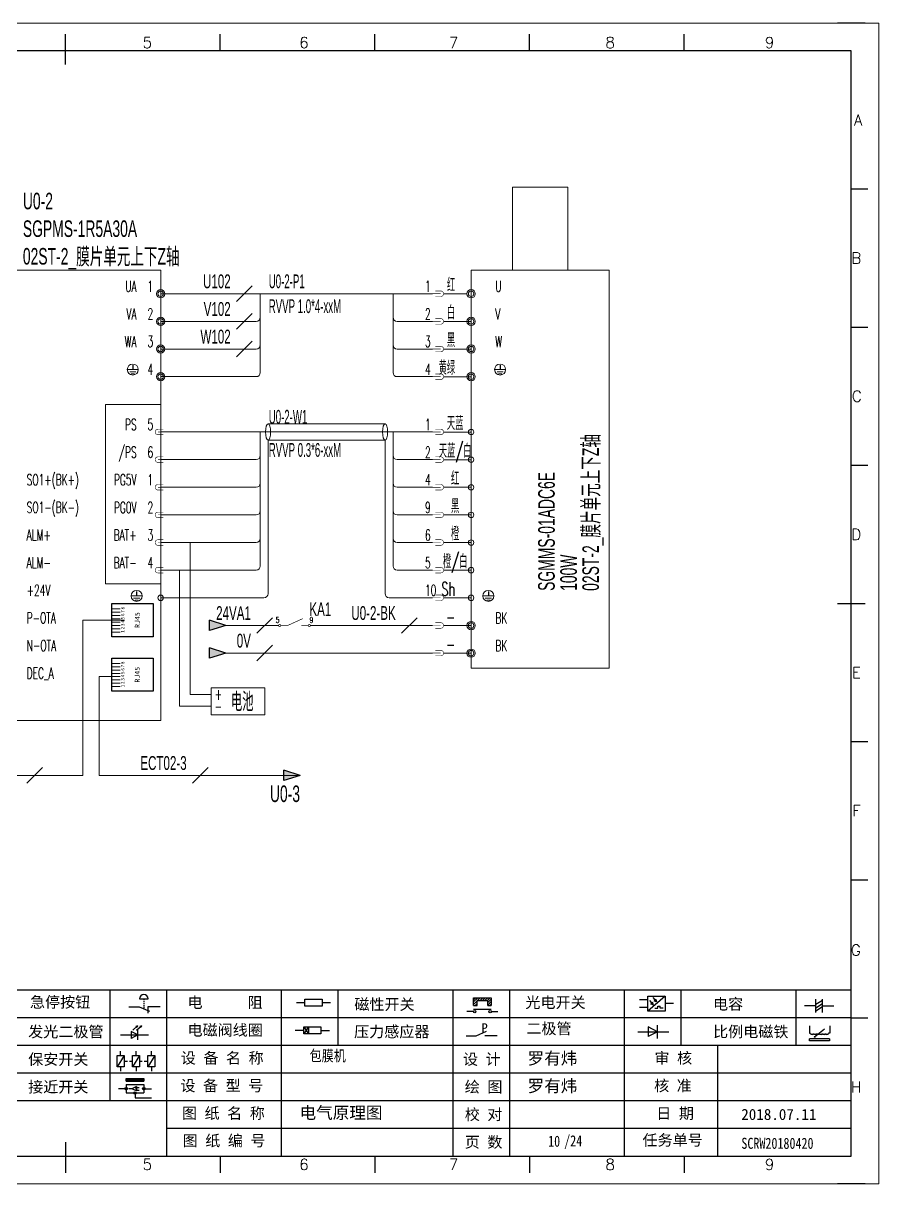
# Model space of a CAD drawing. Extents: x 49673 to 52330, y -5620 to -4375.
# Drawn here: x 50152.4 to 50307.3, y -5113.3 to -4903.3 of the extents above; entities that cross this region are included whole.
import ezdxf
from ezdxf.enums import TextEntityAlignment as Align

# ---------------------------------------------------------------- set-up
doc = ezdxf.new("R2010")
doc.units = 0
doc.header["$MEASUREMENT"] = 0
doc.layers.add('AE_BOR', color=1, linetype='Continuous')
doc.layers.add('ELEMENT', color=3, linetype='Continuous')
doc.layers.add('Dimension', color=3, linetype='Continuous', lineweight=13)
doc.styles.get("Standard").update_dxf_attribs({"font": 'txt.shx'})
doc.styles.add('WD', font='simplex.shx', dxfattribs={"bigfont": 'gbcbig.shx'})
doc.styles.add('样式 8', font='arial.ttf')
doc.styles.add('楷体', font='STFANGSO.TTF', dxfattribs={"width": 0.8})
doc.styles.add('汉字', font='')
doc.styles.get('汉字').set_extended_font_data('新宋体')

# ---------------------------------------------------------------- blocks, each defined once
blk = doc.blocks.new('$element$00000498')
at = {"const_width": 0.0233}
for points in [[(0, 0), (0, -0.25)], [(-0.25, -0.2), (0, -0.75)], [(0, -0.75), (0, -1)]]:
    blk.add_lwpolyline(points, dxfattribs=at)
at = {"flags": 9}
blk.add_attdef('S', (0, 0), '', height=0.00000667, dxfattribs=at)
blk = doc.blocks.new('H_KA_NO')
at = {"lineweight": 0}
for centre in [(0.2, 0), (5.6, 0)]:
    blk.add_circle(centre, 0.2, dxfattribs=at)
at = {"layer": 'ELEMENT', "color": 1, "xscale": 5, "yscale": 5, "zscale": 5, "rotation": 270}
blk.add_blockref('$element$00000498', (5.4, 0), dxfattribs=at)
at = {"lineweight": 0, "style": 'WD', "width": 0.8}
blk.add_attdef('端子号', text='', height=1, dxfattribs=at).set_placement((0.2, 0.5), align=Align.RIGHT)
blk.add_attdef('端子号', (5.6, 0.5), '', height=1, dxfattribs=at)
blk = doc.blocks.new('A$C5EEB7F37')
at = {"lineweight": 0}
for p, q in [((0, 16.82), (5.16, 16.82)), ((0, 14.82), (5.16, 14.82)), ((0, 12.82), (5.16, 12.82)), ((0, 10.82), (5.16, 10.82)), ((0, 8.82), (5.16, 8.82)), ((0, 6.82), (5.16, 6.82)), ((0, 4.82), (5.16, 4.82)), ((0, 2.82), (5.16, 2.82))]:
    blk.add_line(p, q, dxfattribs=at)
blk.add_lwpolyline([(0.07, 0), (0.07, 20.03), (25.01, 20.03), (25.01, 0)], close=True)
at = {"char_height": 2, "width": 3.7055, "attachment_point": 1, "rotation": 90}
for s, insert in [('{\\fSimSun|b0|i0|c134|p2;8}', (5.62, 16.42)), ('{\\fSimSun|b0|i0|c134|p2;7}', (5.62, 14.42)), ('{\\fSimSun|b0|i0|c134|p2;6}', (5.62, 12.42)), ('{\\fSimSun|b0|i0|c134|p2;3}', (5.62, 6.42)), ('{\\fSimSun|b0|i0|c134|p2;5}', (5.62, 10.42)), ('{\\fSimSun|b0|i0|c134|p2;4}', (5.62, 8.42)), ('{\\fSimSun|b0|i0|c134|p2;1}', (5.56, 2.42)), ('{\\fSimSun|b0|i0|c134|p2;2}', (5.62, 4.42))]:
    blk.add_mtext(s, dxfattribs=dict(at, insert=insert))
at = {"color": 7, "insert": (13.92, 5.3), "char_height": 3.024, "attachment_point": 1, "rotation": 90}
blk.add_mtext_dynamic_manual_height_columns('{\\fSimSun|b0|i0|c134|p2;RJ45}', width=47.9244, gutter_width=12.5, heights=[0], dxfattribs=at)
blk = doc.blocks.new('磁性开关')
at = {"linetype": 'ByBlock'}
h = blk.add_hatch(dxfattribs=at)
h.set_pattern_fill('ANSI31', color=256, scale=0.1, style=0)
h.set_pattern_definition([(45, (0, 0), (-0.224506403, 0.224506403), [])])
h.paths.add_polyline_path([(-1910.88, -776.69), (-1910.88, -775.29), (-1907.69, -775.29), (-1907.69, -776.69), (-1908.31, -776.69), (-1908.31, -775.79), (-1910.25, -775.79), (-1910.25, -776.69)])
for p, q in [((-1910.88, -776.69), (-1910.88, -775.29)), ((-1910.88, -775.29), (-1907.69, -775.29)), ((-1910.88, -776.69), (-1910.25, -776.69)), ((-1910.25, -776.69), (-1910.25, -775.79)), ((-1910.25, -775.79), (-1908.31, -775.79)), ((-1908.31, -776.69), (-1908.31, -775.79)), ((-1908.31, -776.69), (-1907.69, -776.69)), ((-1907.69, -775.29), (-1907.69, -776.69)), ((-1910.91, -777.81), (-1912.09, -777.81)), ((-1910.88, -777.39), (-1907.69, -777.39)), ((-1907.66, -777.81), (-1906.48, -777.81))]:
    blk.add_line(p, q, dxfattribs=at)
for centre in [(-1910.68, -777.81), (-1907.88, -777.81)]:
    blk.add_circle(centre, 0.225, dxfattribs=at)
blk = doc.blocks.new('光电开关')
at = {"linetype": 'ByBlock'}
h = blk.add_hatch(dxfattribs=at)
h.set_pattern_fill('ANSI31', color=256, scale=0.01, style=0)
h.set_pattern_definition([(45, (0.172267, 0), (-0.0224506403, 0.0224506403), [])])
h.paths.add_polyline_path([(-1882.44, -776.34), (-1882.5, -775.91), (-1882.68, -776.07)])
h.paths.add_polyline_path([(-1882.86, -776.23), (-1882.44, -776.34), (-1882.68, -776.07)])
h.paths.add_polyline_path([(-1883.05, -776.88), (-1883.11, -776.45), (-1883.29, -776.61)])
h.paths.add_polyline_path([(-1883.47, -776.77), (-1883.05, -776.88), (-1883.29, -776.61)])
for p, q in [((-1884.01, -775.96), (-1885.56, -775.96)), ((-1880.91, -775.3), (-1884.01, -778.05)), ((-1883.75, -776.09), (-1883.05, -776.88)), ((-1883.11, -776.45), (-1883.47, -776.77)), ((-1883.05, -776.88), (-1883.47, -776.77)), ((-1883.14, -775.55), (-1882.44, -776.34)), ((-1883.05, -776.88), (-1883.11, -776.45)), ((-1882.5, -775.91), (-1882.86, -776.23)), ((-1882.44, -776.34), (-1882.86, -776.23)), ((-1882.44, -776.34), (-1882.5, -775.91)), ((-1879.37, -776.67), (-1880.91, -776.67)), ((-1884.01, -777.39), (-1885.56, -777.39)), ((-1882.78, -777.47), (-1882.23, -777.47)), ((-1882.23, -777.47), (-1882.23, -777.14)), ((-1882.23, -777.14), (-1881.78, -777.14)), ((-1881.78, -777.47), (-1881.78, -777.14)), ((-1881.23, -777.47), (-1881.78, -777.47))]:
    blk.add_line(p, q, dxfattribs=at)
blk.add_lwpolyline([(-1884.01, -775.3), (-1880.91, -775.3), (-1880.91, -778.05), (-1884.01, -778.05)], close=True, dxfattribs=at)
blk = doc.blocks.new('电磁阀线圈')
at = {"linetype": 'ByBlock'}
for p, q in [((-1854.61, -796.54), (-1856.17, -796.54)), ((-1854.61, -795.92), (-1853.75, -797.16)), ((-1853.75, -795.92), (-1854.61, -797.16)), ((-1853.75, -795.92), (-1853.75, -797.16)), ((-1851.53, -796.54), (-1849.97, -796.54))]:
    blk.add_line(p, q, dxfattribs=at)
blk.add_lwpolyline([(-1854.61, -795.92), (-1851.53, -795.92), (-1851.53, -797.16), (-1854.61, -797.16)], close=True, dxfattribs=at)
blk = doc.blocks.new('压力感应器')
at = {"linetype": 'ByBlock'}
for p, q in [((-1815.59, -777.73), (-1813.71, -776.93)), ((-1817.44, -777.73), (-1815.59, -777.73)), ((-1811.78, -777.73), (-1814.05, -777.73))]:
    blk.add_line(p, q, dxfattribs=at)
at = {"linetype": 'ByBlock', "insert": (-1814.65, -775.48), "char_height": 1.68, "width": 1.2242, "attachment_point": 1}
blk.add_mtext('{\\fNSimSun|b0|i0|c134|p49;P}', dxfattribs=at)
blk = doc.blocks.new('二极管')
at = {"linetype": 'ByBlock'}
for p, q in [((-1787.52, -776.77), (-1781.92, -776.77)), ((-1783.97, -776.77), (-1785.69, -775.9)), ((-1785.69, -775.9), (-1785.69, -777.65)), ((-1783.97, -776.77), (-1785.69, -777.65)), ((-1783.97, -777.99), (-1783.97, -775.56))]:
    blk.add_line(p, q, dxfattribs=at)
blk = doc.blocks.new('电容')
at = {"linetype": 'ByBlock'}
for p, q in [((-1756.08, -782.99), (-1756.08, -780.56)), ((-1754.86, -780.79), (-1756.08, -781.55)), ((-1754.86, -782.99), (-1754.86, -780.56)), ((-1756.08, -781.77), (-1758.13, -781.77)), ((-1754.86, -781.44), (-1756.08, -782.2)), ((-1754.86, -781.99), (-1756.08, -782.75)), ((-1754.86, -781.77), (-1752.81, -781.77))]:
    blk.add_line(p, q, dxfattribs=at)
blk = doc.blocks.new('发光二极管')
at = {"linetype": 'ByBlock'}
for p, q in [((-1755.78, -785.92), (-1754.89, -785.14)), ((-1754.89, -785.14), (-1755.2, -785.22)), ((-1755.2, -785.22), (-1755.01, -785.43)), ((-1755.08, -785.92), (-1754.18, -785.14)), ((-1754.89, -785.14), (-1755.01, -785.43)), ((-1754.18, -785.14), (-1754.49, -785.22)), ((-1754.49, -785.22), (-1754.31, -785.43)), ((-1754.18, -785.14), (-1754.31, -785.43)), ((-1758.01, -786.77), (-1752.89, -786.77)), ((-1754.84, -786.77), (-1756.04, -786.16)), ((-1756.04, -786.16), (-1756.04, -787.39)), ((-1754.84, -786.77), (-1756.04, -787.39)), ((-1754.84, -787.63), (-1754.84, -785.92))]:
    blk.add_line(p, q, dxfattribs=at)
blk = doc.blocks.new('比例电磁阀')
at = {"linetype": 'ByBlock'}
for p, q in [((-1757.26, -775.38), (-1757.26, -776.71)), ((-1757.26, -776.71), (-1757.05, -776.71)), ((-1754.5, -775.98), (-1756.35, -777.44)), ((-1753.58, -776.71), (-1753.8, -776.71)), ((-1753.58, -775.38), (-1753.58, -776.71)), ((-1753.6, -777.73), (-1757.25, -777.73)), ((-1757.25, -778.13), (-1757.25, -777.73)), ((-1753.6, -778.13), (-1757.25, -778.13)), ((-1756.35, -777.44), (-1756.25, -777.25)), ((-1756.35, -777.44), (-1756.15, -777.38)), ((-1756.15, -777.38), (-1756.25, -777.25)), ((-1753.6, -777.73), (-1753.6, -778.13))]:
    blk.add_line(p, q, dxfattribs=at)
for centre in [(-1756.78, -776.71), (-1756.24, -776.71), (-1755.7, -776.71), (-1755.15, -776.71), (-1754.61, -776.71), (-1754.07, -776.71)]:
    blk.add_arc(centre, 0.271, 180, 0, dxfattribs=at)
blk = doc.blocks.new('保安开关')
at = {"linetype": 'ByBlock'}
for p, q in [((-1757.33, -790.79), (-1758.6, -792.81)), ((-1757.96, -790.79), (-1757.96, -789.97)), ((-1754.54, -790.79), (-1755.81, -792.81)), ((-1755.17, -790.79), (-1755.17, -789.97)), ((-1751.75, -790.79), (-1753.02, -792.81)), ((-1752.39, -790.79), (-1752.39, -789.97)), ((-1757.96, -792.81), (-1757.96, -793.62)), ((-1757.33, -791.8), (-1756.72, -791.8)), ((-1756.35, -791.8), (-1755.89, -791.8)), ((-1755.17, -792.81), (-1755.17, -793.62)), ((-1754.52, -791.8), (-1754.06, -791.8)), ((-1753.69, -791.8), (-1753.08, -791.8)), ((-1752.39, -792.81), (-1752.39, -793.62))]:
    blk.add_line(p, q, dxfattribs=at)
for points in [[(-1758.6, -790.79), (-1757.33, -790.79), (-1757.33, -792.81), (-1758.6, -792.81)], [(-1755.81, -790.79), (-1754.54, -790.79), (-1754.54, -792.81), (-1755.81, -792.81)], [(-1753.02, -790.79), (-1751.75, -790.79), (-1751.75, -792.81), (-1753.02, -792.81)]]:
    blk.add_lwpolyline(points, close=True, dxfattribs=at)
blk = doc.blocks.new('接近开关')
at = {"linetype": 'ByBlock'}
h = blk.add_hatch(dxfattribs=at)
h.set_pattern_fill('ANSI31', color=256, scale=0.01, style=0)
h.set_pattern_definition([(45, (-89.131516, -30.795668), (-0.0224506403, 0.0224506403), [])])
h.paths.add_polyline_path([(-1516.96, -1123.35), (-1516.96, -1122.85), (-1513.76, -1122.85), (-1513.76, -1123.35)])
for p, q in [((-1516.96, -1123.35), (-1516.96, -1122.85)), ((-1516.96, -1122.85), (-1513.76, -1122.85)), ((-1516.96, -1123.35), (-1513.76, -1123.35)), ((-1513.76, -1122.85), (-1513.76, -1123.35)), ((-1517.18, -1124.71), (-1518.36, -1124.71)), ((-1516.96, -1123.95), (-1513.76, -1123.95)), ((-1516.96, -1123.95), (-1516.96, -1125.47)), ((-1516.96, -1125.47), (-1513.76, -1125.47)), ((-1515.91, -1124.71), (-1516.45, -1124.71)), ((-1515.11, -1124.31), (-1515.91, -1124.71)), ((-1515.11, -1125.11), (-1515.91, -1124.71)), ((-1515.33, -1124.53), (-1515.17, -1124.53)), ((-1515.33, -1124.88), (-1515.17, -1124.88)), ((-1515.25, -1124.45), (-1515.25, -1124.61)), ((-1515.11, -1124.31), (-1515.11, -1125.11)), ((-1515.11, -1124.48), (-1514.58, -1124.48)), ((-1515.11, -1124.94), (-1514.58, -1124.94)), ((-1513.76, -1123.95), (-1513.76, -1125.47)), ((-1513.54, -1124.71), (-1512.36, -1124.71)), ((-1515.36, -1125.69), (-1515.36, -1126.36)), ((-1515.36, -1126.36), (-1512.36, -1126.36))]:
    blk.add_line(p, q, dxfattribs=at)
for centre in [(-1516.96, -1124.71), (-1515.36, -1125.47), (-1513.76, -1124.71)]:
    blk.add_circle(centre, 0.225, dxfattribs=at)
blk = doc.blocks.new('电阻')
at = {"linetype": 'ByBlock'}
for p, q in [((-3.09, 0), (-1.57, 0)), ((1.57, 0), (3.09, 0))]:
    blk.add_line(p, q, dxfattribs=at)
blk.add_lwpolyline([(-1.57, 0.63), (1.57, 0.63), (1.57, -0.63), (-1.57, -0.63)], close=True, dxfattribs=at)
blk = doc.blocks.new('急停按钮')
at = {"linetype": 'ByBlock'}
for p, q in [((-1.86, 0), (0, 0)), ((0, 0), (1.88, -0.81)), ((0.06, 1.45), (1.61, 1.45)), ((0.83, 1.45), (0.83, 1.24)), ((0.83, 1.07), (0.83, 0.85)), ((0.83, 0.68), (0.83, 0.47)), ((0.83, 0.29), (0.83, 0.08)), ((3.81, 0), (1.54, 0)), ((1.54, 0), (1.54, -1.15)), ((0.83, -0.09), (0.83, -0.24))]:
    blk.add_line(p, q, dxfattribs=at)
blk.add_arc((0.83, 1.45), 0.774, 0, 180)
blk = doc.blocks.new('电控横A4')
for p, q in [((292, -5), (5, -5)), ((292, -205), (292, -5)), ((10.03, -205), (289.53, -205)), ((130.8, -205), (190.75, -205)), ((190.75, -205), (259.54, -205))]:
    blk.add_line(p, q)
at = {"linetype": 'ByBlock'}
for p, q in [((292, -175), (5, -175)), ((292, -180), (5, -180)), ((292, -185), (5, -185)), ((292, -190), (5, -190)), ((292, -195), (5, -195)), ((292, -200), (168.03, -200))]:
    blk.add_line(p, q, dxfattribs=at)
at = {"color": 0, "lineweight": -2}
for p, q in [((157.79, -175), (157.79, -195)), ((168.03, -175), (168.03, -204.92)), ((188.84, -175), (188.84, -185)), ((199.08, -175), (199.08, -185)), ((219.89, -175), (219.89, -185)), ((230.12, -175), (230.12, -185)), ((250.93, -175), (250.93, -185)), ((261.17, -175), (261.17, -185)), ((281.98, -175), (281.98, -185)), ((188.84, -185), (188.84, -204.92)), ((219.89, -185), (219.89, -205)), ((230.12, -185), (230.12, -205)), ((250.93, -185), (250.93, -205)), ((267.79, -185), (267.79, -205))]:
    blk.add_line(p, q, dxfattribs=at)
at = {"color": 0, "ltscale": 2}
for p, q in [((292, -205), (292, -183.55)), ((259.54, -205), (289.53, -205)), ((259.54, -205), (292, -205))]:
    blk.add_line(p, q, dxfattribs=at)
at = {"layer": 'AE_BOR', "color": 1, "lineweight": 15}
for p, q in [((0, 0), (297, 0)), ((297, 0), (297, -210)), ((297, -210), (0, -210))]:
    blk.add_line(p, q, dxfattribs=at)
at = {"layer": 'AE_BOR'}
for p, q in [((149.78, -5), (149.78, -2)), ((177.78, -5), (177.78, -2)), ((205.78, -5), (205.78, -2)), ((233.78, -5), (233.78, -2)), ((261.78, -5), (261.78, -2)), ((292, -30), (295, -30)), ((292, -55), (295, -55)), ((292, -80), (295, -80)), ((292, -130), (295, -130)), ((292, -155), (295, -155)), ((292, -180), (295, -180)), ((149.78, -205), (149.78, -208)), ((177.78, -205), (177.78, -208)), ((205.78, -205), (205.78, -208)), ((233.78, -205), (233.78, -208)), ((261.78, -205), (261.78, -208))]:
    blk.add_line(p, q, dxfattribs=at)
at = {"layer": 'AE_BOR', "lineweight": 30}
for p, q in [((294.53, 0), (289.53, 0)), ((294.53, -210), (289.53, -210))]:
    blk.add_line(p, q, dxfattribs=at)
at = {"layer": 'AE_BOR', "color": 2, "lineweight": 30}
for p, q in [((149.78, -7.5), (149.78, -2.5)), ((289.5, -105), (294.5, -105)), ((149.78, -202.5), (149.78, -207.5)), ((149.78, -205), (149.78, -207.5))]:
    blk.add_line(p, q, dxfattribs=at)
for name, p in [('急停按钮', (163.12, -177.98)), ('电阻', (194.66, -177.22))]:
    blk.add_blockref(name, p)
at = {"linetype": 'ByBlock'}
for name, p in [('磁性开关', (2134.53, 598.96)), ('光电开关', (2139.22, 599.27)), ('电容', (2041.69, 603.98)), ('发光二极管', (1917.72, 603.69)), ('电磁阀线圈', (2047.53, 614.3)), ('压力感应器', (2039.72, 594.52)), ('二极管', (2040.91, 594.27)), ('比例电磁阀', (2041.69, 593.98)), ('保安开关', (1917.72, 603.98)), ('接近开关', (1677.72, 931.9))]:
    blk.add_blockref(name, p, dxfattribs=at)
at = {"char_height": 2, "attachment_point": 1, "style": '汉字'}
for s, insert in [('{\\fKaiTi_GB2312|b0|i0|c134|p49;急停按钮}', (143.35, -176.12)), ('{\\fKaiTi_GB2312|b0|i0|c134|p49;电      阻}', (171.86, -176.19)), ('{\\fKaiTi_GB2312|b0|i0|c134|p49;磁性开关}', (202.07, -176.53)), ('{\\fKaiTi_GB2312|b0|i0|c134|p49;光电开关}', (233.02, -176.19)), ('{\\fKaiTi_GB2312|b0|i0|c134|p49;电容}', (267, -176.48)), ('{\\fKaiTi_GB2312|b0|i0|c134|p49;发光二极管}', (143.02, -181.48)), ('{\\fKaiTi_GB2312|b0|i0|c134|p49;电磁阀线圈}', (171.86, -181.19)), ('{\\fKaiTi_GB2312|b0|i0|c134|p49;压力感应器}', (202.02, -181.47)), ('{\\fKaiTi_GB2312|b0|i0|c134|p49;二极管}', (233.2, -180.91)), ('{\\fKaiTi_GB2312|b0|i0|c134|p49;比例电磁铁}', (267, -181.48)), ('{\\fKaiTi_GB2312|b0|i0|c134|p49;保安开关}', (143.02, -186.48)), ('{\\fKaiTi_GB2312|b0|i0|c134|p0;设 备 名 称}', (170.65, -186.24)), ('{\\fKaiTi_GB2312|b0|i0|c134|p0;设 计}', (221.72, -186.46)), ('{\\fKaiTi_GB2312|b0|i0|c134|p0;审 核}', (256.39, -186.25)), ('{\\fKaiTi_GB2312|b0|i0|c134|p0;设 备 型 号}', (170.58, -191.24)), ('{\\fKaiTi_GB2312|b0|i0|c134|p0;核 准}', (256.32, -191.25)), ('{\\fKaiTi_GB2312|b0|i0|c134|p49;接近开关}', (143.02, -191.48)), ('{\\fKaiTi_GB2312|b0|i0|c134|p0;绘 图}', (222.05, -191.46)), ('{\\fKaiTi_GB2312|b0|i0|c134|p0;图 纸 名 称}', (170.86, -196.24)), ('{\\fKaiTi_GB2312|b0|i0|c134|p0;校 对}', (222.05, -196.46)), ('{\\fKaiTi_GB2312|b0|i0|c134|p0;日 期}', (256.72, -196.25)), ('{\\fKaiTi_GB2312|b0|i0|c134|p0;图 纸 编 号}', (170.98, -201.2)), ('{\\fKaiTi_GB2312|b0|i0|c134|p0;页 数}', (222.05, -201.46)), ('{\\fKaiTi_GB2312|b0|i0|c134|p0;任务单号}', (254.22, -201.1))]:
    blk.add_mtext(s, dxfattribs=dict(at, insert=insert))
at = {"color": 0, "lineweight": 0, "char_height": 2, "attachment_point": 1, "style": '楷体'}
for s, insert, width in [('包膜机', (193.97, -185.83), 9.1252), ('/24', (240.05, -201.23), 5.6327), ('SCRW20180420', (272.12, -201.68), 9.8608)]:
    blk.add_mtext(s, dxfattribs=dict(at, insert=insert, width=width))
at = {"attachment_point": 1}
for s, insert, char_height, width in [('{\\fKaiTi_GB2312|b0|i0|c134|p49;罗有炜}', (233.43, -186.2), 2.2, 15.3175), ('{\\fKaiTi_GB2312|b0|i0|c134|p49;罗有炜}', (233.43, -191.2), 2.2, 15.3175), ('{\\fKaiTi_GB2312|b0|i0|c134|p49;电气原理图}', (192.15, -196.05), 2.2, 25.88), ('{\\fKaiTi_GB2312|b0|i0|c134|p49;2018.07.11}', (272.1, -196.45), 2, 60.2542)]:
    blk.add_mtext(s, dxfattribs=dict(at, insert=insert, char_height=char_height, width=width))
at = {"layer": 'AE_BOR', "style": 'WD'}
for s, p in [('5', (164.59, -4.5)), ('6', (192.94, -4.5)), ('7', (220.04, -4.5)), ('8', (248.37, -4.5)), ('9', (277.23, -4.5)), ('5', (164.59, -207.5)), ('6', (192.94, -207.5)), ('7', (220.04, -207.5)), ('8', (248.37, -207.5)), ('9', (277.23, -207.5))]:
    blk.add_text(s, height=2, dxfattribs=at).set_placement(p, align=Align.CENTER)
for s, p in [('A', (294.03, -17.5)), ('B', (293.84, -42.5)), ('C', (293.93, -67.5)), ('D', (293.84, -92.5)), ('E', (293.74, -117.5)), ('F', (293.74, -142.5)), ('F', (293.74, -142.5)), ('G', (293.74, -167.72)), ('H', (293.84, -192.5))]:
    blk.add_text(s, height=2, dxfattribs=at).set_placement(p, align=Align.MIDDLE_RIGHT)

msp = doc.modelspace()

# ---------------------------------------------------------------- hatches: boundary and pattern name
for points in [[(50189.06, -5012.31), (50186.14, -5013.24), (50186.14, -5011.37)], [(50189.06, -5012.31), (50186.14, -5013.24), (50186.14, -5011.37)], [(50189.06, -5017.3), (50186.14, -5018.24), (50186.14, -5016.37)], [(50189.06, -5017.3), (50186.14, -5018.24), (50186.14, -5016.37)], [(50202.5, -5039.44), (50199.58, -5040.38), (50199.58, -5038.51)], [(50202.5, -5039.44), (50199.58, -5040.38), (50199.58, -5038.51)]]:
    msp.add_hatch(color=256).paths.add_polyline_path(points)

# ---------------------------------------------------------------- linework, layer by layer
at = {"lineweight": 0}
for p, q in [((50177.28, -4952.28), (50226.48, -4952.28)), ((50195.3, -4966.53), (50195.3, -4952.28)), ((50219.35, -4966.53), (50219.35, -4952.28)), ((50228.48, -4952.28), (50232.72, -4952.28)), ((50177.28, -4957.28), (50194.55, -4957.28)), ((50226.48, -4957.28), (50220.1, -4957.28)), ((50233.47, -4957.28), (50228.48, -4957.28)), ((50177.28, -4962.28), (50194.55, -4962.28)), ((50226.48, -4962.28), (50220.1, -4962.28)), ((50233.47, -4962.28), (50228.48, -4962.28)), ((50171.34, -4965.99), (50173.13, -4965.99)), ((50171.67, -4966.42), (50172.79, -4966.42)), ((50237.83, -4965.99), (50239.62, -4965.99)), ((50238.16, -4966.42), (50239.28, -4966.42)), ((50171.95, -4966.77), (50172.53, -4966.77)), ((50177.28, -4967.28), (50194.55, -4967.28)), ((50226.48, -4967.28), (50220.1, -4967.28)), ((50233.47, -4967.29), (50228.48, -4967.29)), ((50238.44, -4966.77), (50239.02, -4966.77)), ((50196.73, -4975.83), (50217.89, -4975.83)), ((50226.48, -4977.29), (50177.28, -4977.29)), ((50195.3, -5001.54), (50195.3, -4977.29)), ((50196.71, -4978.76), (50196.71, -5006.55)), ((50196.71, -4978.76), (50217.89, -4978.76)), ((50217.89, -4978.76), (50217.89, -5006.55)), ((50219.35, -5001.54), (50219.35, -4977.29)), ((50233.47, -4977.3), (50228.48, -4977.3)), ((50177.28, -4982.29), (50194.55, -4982.29)), ((50226.48, -4982.29), (50220.1, -4982.29)), ((50233.47, -4982.3), (50228.48, -4982.3)), ((50177.28, -4987.29), (50194.55, -4987.29)), ((50226.48, -4987.29), (50220.1, -4987.29)), ((50233.47, -4987.3), (50228.48, -4987.3)), ((50177.28, -4992.29), (50194.55, -4992.29)), ((50226.48, -4992.29), (50220.1, -4992.29)), ((50233.47, -4992.3), (50228.48, -4992.3)), ((50177.28, -4997.29), (50194.55, -4997.29)), ((50226.48, -4997.29), (50220.1, -4997.29)), ((50233.47, -4997.3), (50228.48, -4997.3)), ((50177.28, -5002.29), (50194.55, -5002.29)), ((50226.48, -5002.29), (50220.1, -5002.29)), ((50233.47, -5002.3), (50228.48, -5002.3)), ((50172.02, -5006.96), (50173.81, -5006.96)), ((50172.35, -5007.39), (50173.48, -5007.39)), ((50172.64, -5007.74), (50173.21, -5007.74)), ((50177.28, -5007.3), (50195.96, -5007.3)), ((50226.48, -5007.29), (50218.64, -5007.29)), ((50233.47, -5007.3), (50228.48, -5007.3)), ((50235.7, -5006.96), (50237.49, -5006.96)), ((50236.04, -5007.39), (50237.16, -5007.39)), ((50236.32, -5007.74), (50236.89, -5007.74)), ((50198.6, -5012.31), (50189.06, -5012.31)), ((50226.48, -5012.3), (50204.4, -5012.3)), ((50233.47, -5012.31), (50228.48, -5012.31)), ((50226.48, -5017.3), (50189.06, -5017.3)), ((50226.48, -5017.3), (50189.56, -5017.3)), ((50233.47, -5017.31), (50228.48, -5017.31))]:
    msp.add_line(p, q, dxfattribs=at)
for p, q in [((50172.23, -4965.2), (50172.23, -4965.99)), ((50238.72, -4965.2), (50238.72, -4965.99)), ((50172.92, -5006.16), (50172.92, -5006.95)), ((50236.6, -5006.16), (50236.6, -5006.95)), ((50189.06, -5012.31), (50186.14, -5011.37)), ((50186.14, -5013.24), (50186.14, -5011.37)), ((50189.06, -5012.31), (50186.14, -5011.37)), ((50189.06, -5012.31), (50186.14, -5013.24)), ((50189.06, -5012.31), (50186.14, -5013.24)), ((50189.06, -5017.3), (50186.14, -5016.37)), ((50186.14, -5018.24), (50186.14, -5016.37)), ((50189.06, -5017.3), (50186.14, -5016.37)), ((50189.06, -5017.3), (50186.14, -5018.24)), ((50189.06, -5017.3), (50186.14, -5018.24)), ((50202.5, -5039.44), (50199.58, -5038.51)), ((50199.58, -5040.38), (50199.58, -5038.51)), ((50202.5, -5039.44), (50199.58, -5038.51)), ((50202.5, -5039.44), (50199.58, -5040.38)), ((50202.5, -5039.44), (50199.58, -5040.38))]:
    msp.add_line(p, q)
at = {"color": 3, "lineweight": 0}
for p, q in [((50163.19, -5039.44), (50163.19, -5011.33)), ((50170.7, -5011.33), (50163.19, -5011.33)), ((50166.16, -5021.56), (50166.16, -5039.44)), ((50168.41, -5021.56), (50166.16, -5021.56)), ((50163.19, -5039.44), (50130.35, -5039.44)), ((50202.5, -5039.44), (50166.16, -5039.44))]:
    msp.add_line(p, q, dxfattribs=at)
at = {"lineweight": 0}
for points in [[(50240.97, -4933), (50250.97, -4933), (50250.97, -4948), (50240.97, -4948)], [(50148.66, -4948), (50177.28, -4948), (50177.28, -5029.51), (50148.66, -5029.51)], [(50233.47, -4948), (50258.47, -4948), (50258.47, -5020), (50233.47, -5020)], [(50177.28, -4972.29), (50167.28, -4972.29), (50167.28, -5004.79), (50177.28, -5004.79)]]:
    msp.add_lwpolyline(points, close=True, dxfattribs=at)
at = {"color": 3, "lineweight": 0, "const_width": 0.1, "flags": 128}
for points in [[(50226.98, -4951.78), (50227.98, -4951.78, -1), (50227.98, -4952.78), (50226.98, -4952.78)], [(50226.98, -4956.78), (50227.98, -4956.78, -1), (50227.98, -4957.78), (50226.98, -4957.78)], [(50226.98, -4961.78), (50227.98, -4961.78, -1), (50227.98, -4962.78), (50226.98, -4962.78)], [(50226.98, -4966.78), (50227.98, -4966.78, -1), (50227.98, -4967.78), (50226.98, -4967.78)], [(50177.78, -4976.79), (50176.78, -4976.79, 1), (50176.78, -4977.79), (50177.78, -4977.79)], [(50226.98, -4976.79), (50227.98, -4976.79, -1), (50227.98, -4977.79), (50226.98, -4977.79)], [(50177.78, -4981.79), (50176.78, -4981.79, 1), (50176.78, -4982.79), (50177.78, -4982.79)], [(50226.98, -4981.79), (50227.98, -4981.79, -1), (50227.98, -4982.79), (50226.98, -4982.79)], [(50177.78, -4986.79), (50176.78, -4986.79, 1), (50176.78, -4987.79), (50177.78, -4987.79)], [(50226.98, -4986.79), (50227.98, -4986.79, -1), (50227.98, -4987.79), (50226.98, -4987.79)], [(50177.78, -4991.79), (50176.78, -4991.79, 1), (50176.78, -4992.79), (50177.78, -4992.79)], [(50226.98, -4991.79), (50227.98, -4991.79, -1), (50227.98, -4992.79), (50226.98, -4992.79)], [(50177.78, -4996.79), (50176.78, -4996.79, 1), (50176.78, -4997.79), (50177.78, -4997.79)], [(50226.98, -4996.79), (50227.98, -4996.79, -1), (50227.98, -4997.79), (50226.98, -4997.79)], [(50177.78, -5001.79), (50176.78, -5001.79, 1), (50176.78, -5002.79), (50177.78, -5002.79)], [(50226.98, -5001.79), (50227.98, -5001.79, -1), (50227.98, -5002.79), (50226.98, -5002.79)], [(50226.98, -5006.79), (50227.98, -5006.79, -1), (50227.98, -5007.79), (50226.98, -5007.79)], [(50226.98, -5011.8), (50227.98, -5011.8, -1), (50227.98, -5012.8), (50226.98, -5012.8)], [(50226.98, -5016.8), (50227.98, -5016.8, -1), (50227.98, -5017.8), (50226.98, -5017.8)]]:
    msp.add_lwpolyline(points, format="xyb", dxfattribs=at)
for points in [[(50227.98, -4952.28), (50226.48, -4952.28)], [(50227.98, -4957.28), (50226.48, -4957.28)], [(50227.98, -4962.28), (50226.48, -4962.28)], [(50227.98, -4967.28), (50226.48, -4967.28)], [(50176.78, -4977.29), (50178.28, -4977.29)], [(50227.98, -4977.29), (50226.48, -4977.29)], [(50176.78, -4982.29), (50178.28, -4982.29)], [(50227.98, -4982.29), (50226.48, -4982.29)], [(50176.78, -4987.29), (50178.28, -4987.29)], [(50227.98, -4987.29), (50226.48, -4987.29)], [(50176.78, -4992.29), (50178.28, -4992.29)], [(50227.98, -4992.29), (50226.48, -4992.29)], [(50176.78, -4997.29), (50178.28, -4997.29)], [(50227.98, -4997.29), (50226.48, -4997.29)], [(50176.78, -5002.29), (50178.28, -5002.29)], [(50227.98, -5002.29), (50226.48, -5002.29)], [(50227.98, -5007.29), (50226.48, -5007.29)], [(50227.98, -5012.3), (50226.48, -5012.3)], [(50227.98, -5017.3), (50226.48, -5017.3)]]:
    msp.add_lwpolyline(points, dxfattribs=at)
at = {"lineweight": 0}
for centre, radius in [((50177.28, -4952.28), 0.75), ((50177.28, -4952.28), 0.5), ((50233.47, -4952.28), 0.75), ((50233.47, -4952.28), 0.5), ((50177.28, -4957.28), 0.75), ((50177.28, -4957.28), 0.5), ((50233.47, -4957.28), 0.75), ((50233.47, -4957.28), 0.5), ((50177.28, -4962.28), 0.75), ((50177.28, -4962.28), 0.5), ((50233.47, -4962.28), 0.75), ((50233.47, -4962.28), 0.5), ((50172.23, -4965.99), 1), ((50238.72, -4965.99), 1), ((50177.28, -4967.28), 0.75), ((50177.28, -4967.28), 0.5), ((50233.47, -4967.29), 0.75), ((50233.47, -4967.29), 0.5), ((50233.47, -4977.3), 0.5), ((50233.47, -4982.3), 0.5), ((50233.47, -4987.3), 0.5), ((50233.47, -4992.3), 0.5), ((50233.47, -4997.3), 0.5), ((50233.47, -5002.3), 0.5), ((50172.92, -5006.95), 1), ((50236.6, -5006.95), 1), ((50177.28, -5007.3), 0.5), ((50233.47, -5007.3), 0.5), ((50233.47, -5012.31), 0.75), ((50233.47, -5012.31), 0.5), ((50233.47, -5017.31), 0.75), ((50233.47, -5017.31), 0.5)]:
    msp.add_circle(centre, radius, dxfattribs=at)
for centre, start, end in [((50194.55, -4956.53), 270, 0), ((50220.1, -4956.53), 180, 270), ((50194.55, -4961.53), 270, 0), ((50220.1, -4961.53), 180, 270), ((50194.55, -4966.53), 270, 0), ((50220.1, -4966.53), 180, 270), ((50194.55, -4981.54), 270, 0), ((50220.1, -4981.54), 180, 270), ((50194.55, -4986.54), 270, 0), ((50220.1, -4986.54), 180, 270), ((50194.55, -4991.54), 270, 0), ((50220.1, -4991.54), 180, 270), ((50194.55, -4996.54), 270, 0), ((50220.1, -4996.54), 180, 270), ((50194.55, -5001.54), 270, 0), ((50220.1, -5001.54), 180, 270), ((50195.96, -5006.55), 270, 0), ((50218.64, -5006.54), 180, 270)]:
    msp.add_arc(centre, 0.75, start, end, dxfattribs=at)
msp.add_ellipse((50196.71, -4977.29), major_axis=(0, 1.47), ratio=0.316938, dxfattribs=at)
at = {"lineweight": 0, "extrusion": (0, 0, -1)}
msp.add_ellipse((50217.89, -4977.29), major_axis=(0, 1.47), ratio=0.316938, dxfattribs=at)
at = {"layer": 'Dimension', "lineweight": 0}
for p, q in [((50191.02, -4953.69), (50193.85, -4950.86)), ((50191.02, -4958.69), (50193.85, -4955.86)), ((50191.02, -4963.69), (50193.85, -4960.86)), ((50194.68, -5013.72), (50197.51, -5010.89)), ((50220.89, -5013.72), (50223.72, -5010.89)), ((50194.68, -5018.72), (50197.51, -5015.89)), ((50194.68, -5018.72), (50197.51, -5015.89)), ((50153.07, -5040.86), (50155.9, -5038.03)), ((50183.05, -5040.86), (50185.88, -5038.03))]:
    msp.add_line(p, q, dxfattribs=at)
at = {"layer": 'Dimension', "color": 0, "lineweight": 0}
for p, q in [((50182.63, -4997.29), (50182.63, -5024.82)), ((50180.7, -5002.29), (50180.7, -5026.93)), ((50182.63, -5024.82), (50186.4, -5024.82)), ((50180.7, -5026.93), (50186.4, -5026.93))]:
    msp.add_line(p, q, dxfattribs=at)
msp.add_lwpolyline([(50186.4, -5023.56), (50196.1, -5023.56), (50196.1, -5028.47), (50186.4, -5028.47)], close=True, dxfattribs=at)

# ---------------------------------------------------------------- block references
msp.add_blockref('电控横A4', (50010.27, -4903.32))
at = {"lineweight": 0, "xscale": 0.2999999999992724, "yscale": 0.2999999999992724, "zscale": 0.2999999999992724}
for p in [(50168.41, -5014.33), (50168.41, -5024.21)]:
    msp.add_blockref('A$C5EEB7F37', p, dxfattribs=at)
at = {"lineweight": 0}
ref = msp.add_blockref('H_KA_NO', (50198.6, -5012.31), dxfattribs=at)
ref.add_attrib('端子号', '9', (50204.2, -5011.81), dxfattribs={"lineweight": 0, "height": 1, "style": 'WD', "width": 0.8})
ref.add_attrib('端子号', '5', dxfattribs={"lineweight": 0, "height": 1, "style": 'WD', "width": 0.8}).set_placement((50198.8, -5011.81), align=Align.RIGHT)

# ---------------------------------------------------------------- texts
at = {"lineweight": 0, "style": 'WD', "width": 0.6}
for s, height, p in [('红', 2.5, (50230.58, -4951.93)), ('UA', 2, (50172.92, -4951.93)), ('1', 2, (50175.92, -4951.92)), ('VA', 2, (50172.92, -4956.93)), ('2', 2, (50175.92, -4956.92)), ('白', 2.5, (50230.58, -4956.93)), ('WA', 2, (50172.92, -4961.93)), ('3', 2, (50175.92, -4961.92)), ('黑', 2.5, (50230.58, -4961.93)), ('黄绿', 2.5, (50230.58, -4966.93)), ('4', 2, (50175.92, -4966.93)), ('Sh', 2.5, (50230.58, -5006.95)), ('-', 2.5, (50230.58, -5011.96)), ('-', 2.5, (50230.58, -5016.96))]:
    msp.add_text(s, height=height, dxfattribs=at).set_placement(p, align=Align.RIGHT)
for s, p in [('1', (50225.12, -4951.92)), ('U', (50237.84, -4951.93)), ('2', (50225.12, -4956.92)), ('V', (50237.84, -4956.93)), ('3', (50225.12, -4961.92)), ('W', (50237.84, -4961.93)), ('4', (50225.12, -4966.93)), ('1', (50225.12, -4976.94)), ('2', (50225.12, -4981.94)), ('SO1+(BK+)', (50153.02, -4986.93)), ('4', (50225.12, -4986.94)), ('SO1-(BK-)', (50153.02, -4991.93)), ('9', (50225.12, -4991.94)), ('ALM+', (50153.02, -4996.93)), ('6', (50225.12, -4996.94)), ('ALM-', (50153.02, -5001.93)), ('5', (50225.12, -5001.94)), ('+24V', (50153.02, -5006.93)), ('10', (50225.12, -5006.94)), ('P-OTA', (50153.02, -5011.93)), ('BK', (50237.84, -5011.96)), ('N-OTA', (50153.02, -5016.93)), ('BK', (50237.84, -5016.96)), ('DEC_A', (50153.02, -5021.93)), ('+', (50187.06, -5025.73)), ('-', (50187.06, -5027.93))]:
    msp.add_text(s, height=2, dxfattribs=at).set_placement(p)
at = {"color": 6, "lineweight": 0, "style": 'WD', "width": 0.6}
for s, p in [('天蓝', (50230.58, -4976.95)), ('天蓝/白', (50230.58, -4981.95)), ('红', (50230.58, -4986.95)), ('黑', (50230.58, -4991.95)), ('橙', (50230.58, -4996.95)), ('橙/白', (50230.58, -5001.95))]:
    msp.add_text(s, height=2.5, dxfattribs=at).set_placement(p, align=Align.CENTER)
for s, p in [('PS', (50172.92, -4976.94)), ('5', (50175.92, -4976.94)), ('/PS', (50172.92, -4981.94)), ('6', (50175.92, -4981.94)), ('PG5V', (50172.92, -4986.94)), ('1', (50175.92, -4986.94)), ('PG0V', (50172.92, -4991.95)), ('2', (50175.92, -4991.95)), ('BAT+', (50172.92, -4996.94)), ('3', (50175.92, -4996.94)), ('BAT-', (50172.92, -5001.95)), ('4', (50175.92, -5001.95))]:
    msp.add_text(s, height=2, dxfattribs=at).set_placement(p, align=Align.RIGHT)
at = {"layer": 'Dimension', "lineweight": 0, "style": '样式 8', "width": 0.6}
for s, height, p in [('U0-2', 3, (50152.33, -4937)), ('SGPMS-1R5A30A', 3, (50152.33, -4942)), ('02ST-2_膜片单元上下Z轴', 3, (50152.33, -4947)), ('KA1', 2.5, (50204.2, -5010.6))]:
    msp.add_text(s, height=height, dxfattribs=at).set_placement(p)
for s, height, p in [('U102', 2.5, (50189.95, -4951.28)), ('V102', 2.5, (50189.95, -4956.28)), ('W102', 2.5, (50189.95, -4961.28)), ('24VA1', 2.5, (50193.61, -5011.31)), ('U0-2-BK', 2.5, (50219.82, -5011.3)), ('0V', 2.5, (50193.61, -5016.3)), ('ECT02-3', 2.5, (50181.98, -5038.44)), ('U0-3', 3, (50202.5, -5044.25))]:
    msp.add_text(s, height=height, dxfattribs=at).set_placement(p, align=Align.RIGHT)
at = {"layer": 'Dimension', "color": 3, "lineweight": 0, "style": '样式 8', "width": 0.5}
for s, p in [('U0-2-P1', (50196.84, -4951.28)), ('U0-2-W1', (50196.84, -4975.79))]:
    msp.add_text(s, height=2.5, dxfattribs=at).set_placement(p)
at = {"layer": 'Dimension', "color": 1, "lineweight": 0, "style": '样式 8', "width": 0.5}
for s, p in [('RVVP 1.0*4-xxM', (50196.84, -4953.28)), ('RVVP 0.3*6-xxM', (50196.84, -4979.29))]:
    msp.add_text(s, height=2.5, dxfattribs=at).set_placement(p, align=Align.TOP_LEFT)
at = {"layer": 'Dimension', "color": 6, "lineweight": 0, "style": '样式 8', "width": 0.6}
for s, p in [('02ST-2_膜片单元上下Z轴', (50256.61, -5006.04)), ('SGMMS-01ADC6E', (50248.61, -5006.04))]:
    msp.add_text(s, height=3, rotation=90, dxfattribs=at).set_placement(p)
at = {"layer": 'Dimension', "lineweight": 0, "style": '样式 8', "width": 0.6}
msp.add_text('100W', height=3, rotation=90, dxfattribs=at).set_placement((50252.61, -5006.04))
at = {"layer": 'Dimension', "color": 6, "lineweight": 0, "style": '样式 8', "width": 0.5}
msp.add_text('电池', height=3, dxfattribs=at).set_placement((50189.99, -5026), align=Align.MIDDLE_LEFT)
at = {"layer": 'Dimension', "color": 0, "lineweight": 0, "insert": (50247.41, -5104.62), "char_height": 2, "width": 2.9421, "attachment_point": 1, "style": '楷体'}
msp.add_mtext('10', dxfattribs=at)

doc.saveas('drawing.dxf')
